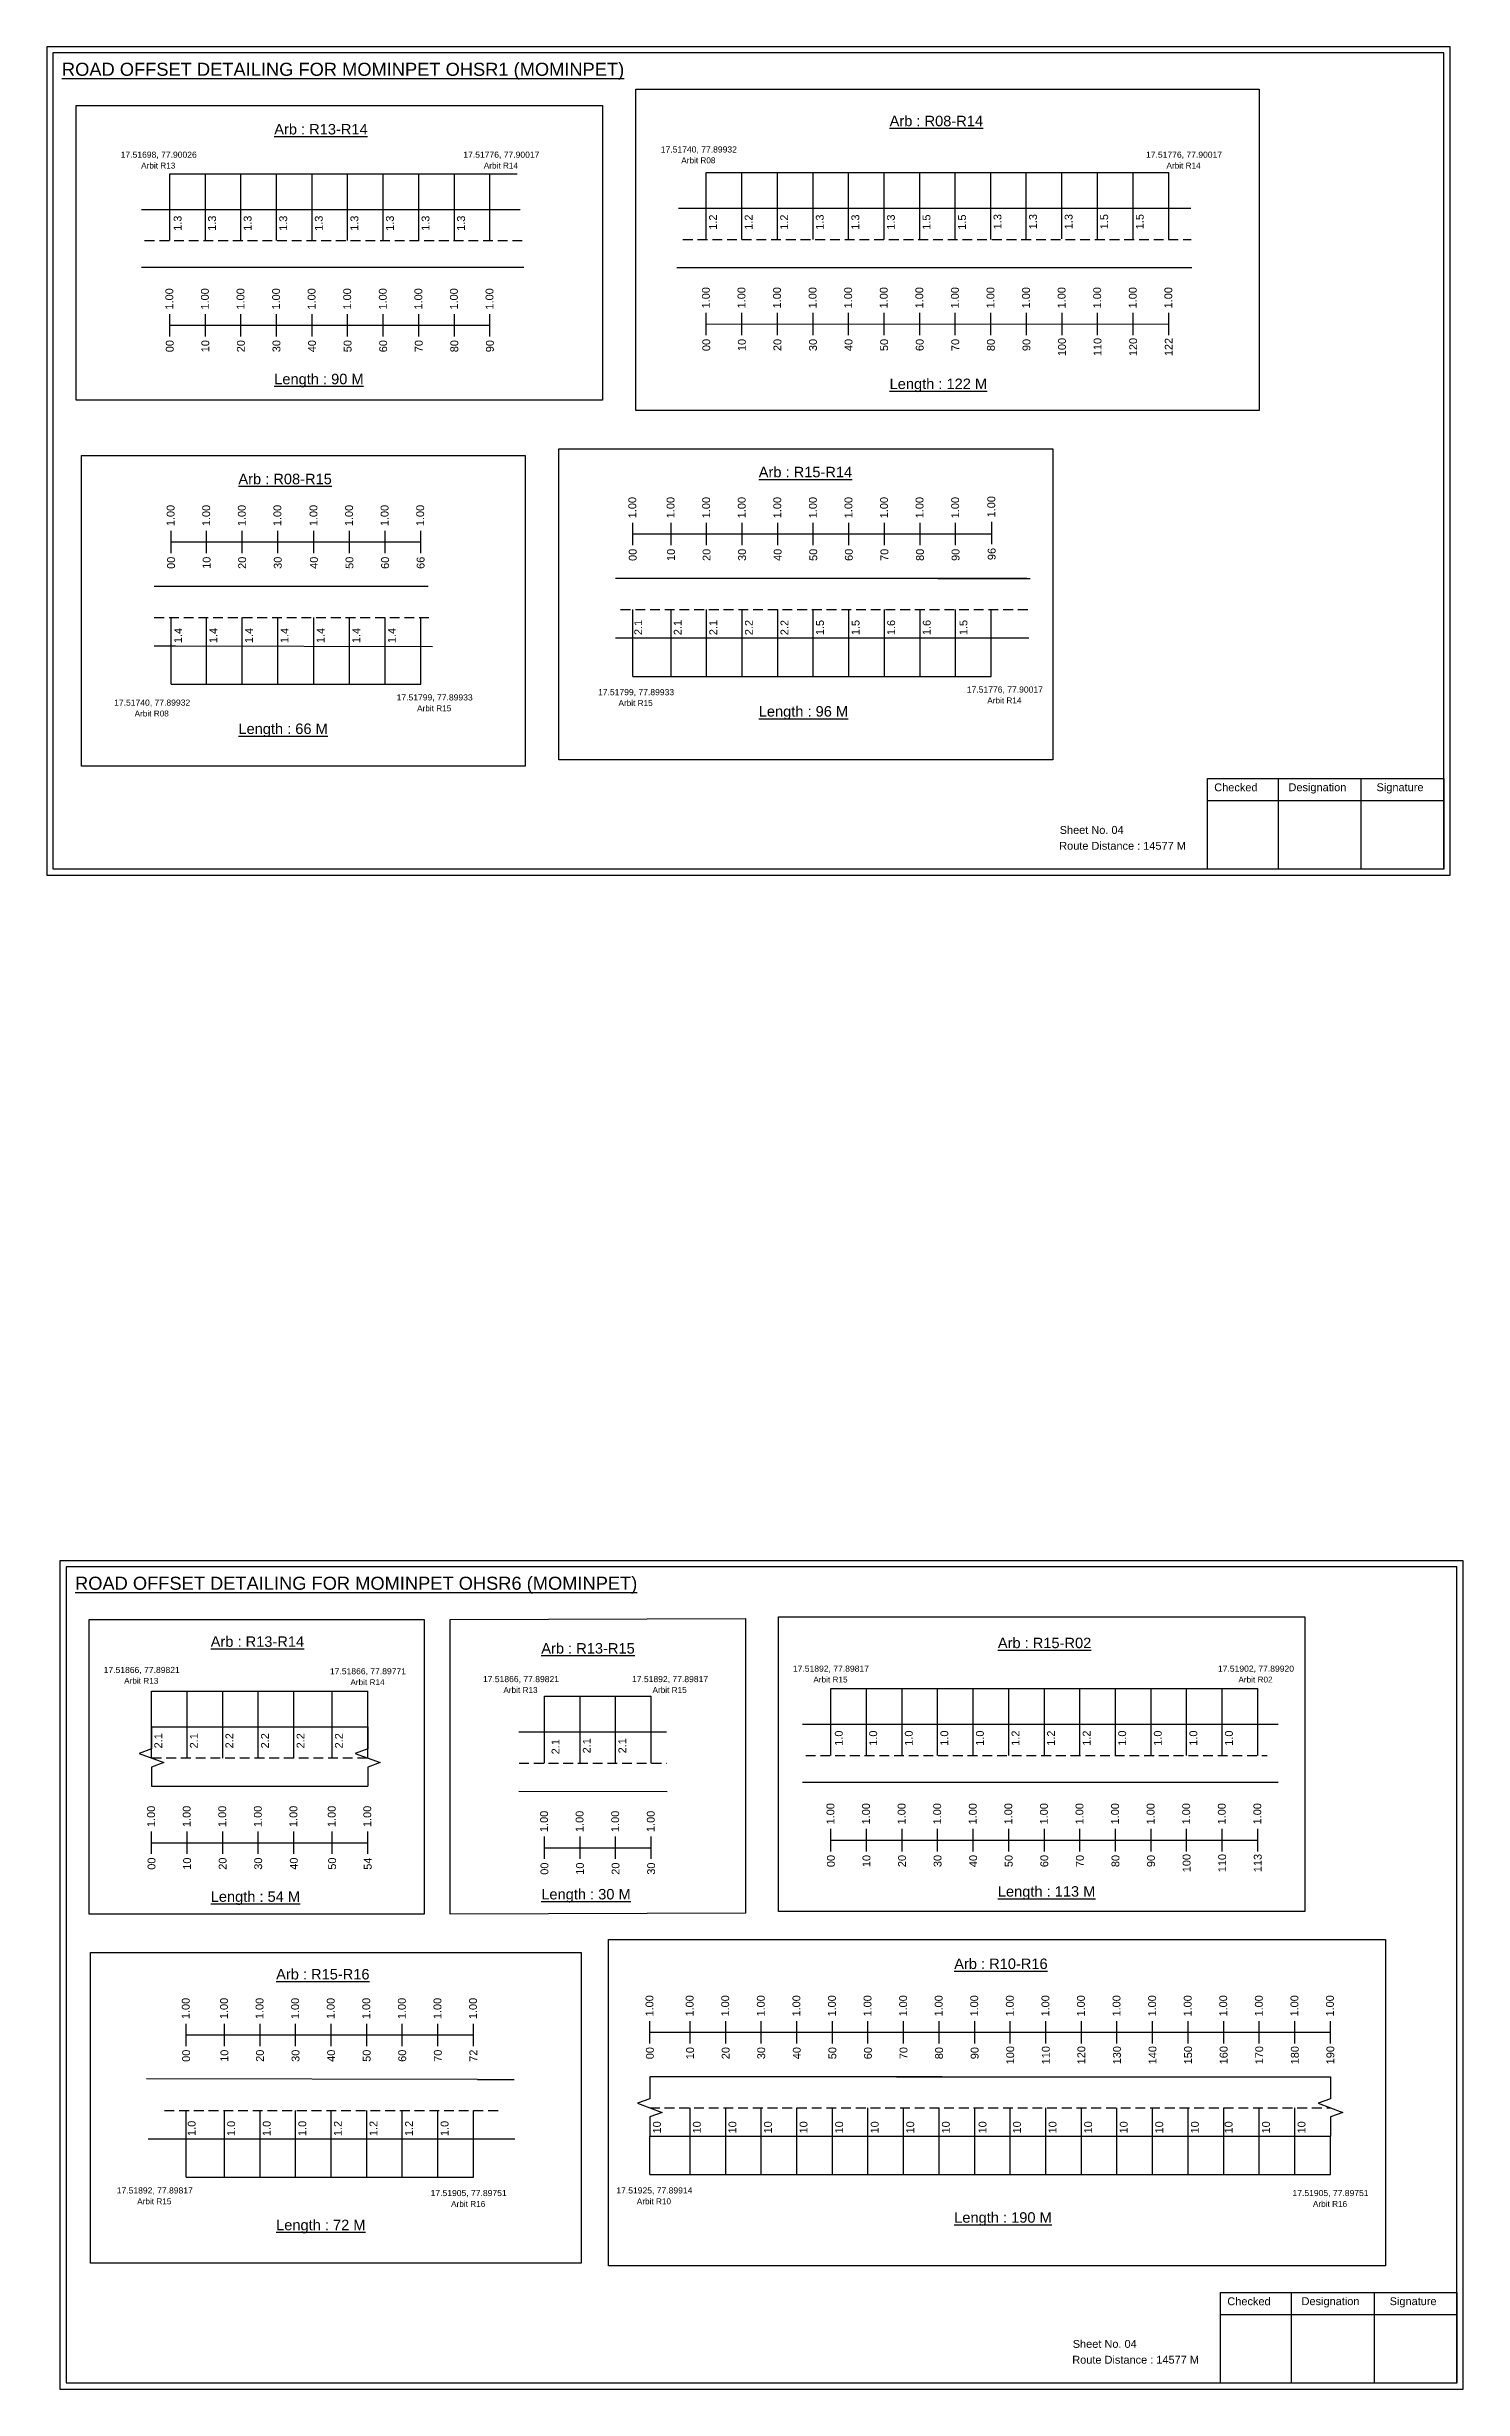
# Model space of a CAD drawing. Header units: inches. Extents: x 777 to 9331, y 1229 to 5049.
# Drawn here: x 5247 to 5789, y 1338 to 2234 of the extents above; entities that cross this region are included whole.
import ezdxf

# ---------------------------------------------------------------- set-up
doc = ezdxf.new("R2010")
doc.units = ezdxf.units.IN
doc.header["$MEASUREMENT"] = 0
doc.linetypes.add('DASHED2', pattern=[0.375, 0.25, -0.125])
for name, color, linetype in [('PDF_Geometry', 7, 'Continuous'), ('PDF_Text', 5, 'Continuous'), ('pipe', 5, 'Continuous')]:
    doc.layers.add(name, color=color, linetype=linetype)
doc.styles.add('PDF Arial', font='arial.ttf')
doc.styles.get("Standard").update_dxf_attribs({"font": 'arial.ttf'})

msp = doc.modelspace()

# ---------------------------------------------------------------- linework, layer by layer
at = {"color": 5}
for p, q in [((5294.27, 2185.18), (5427.05, 2185.18)), ((5499.4, 2185.62), (5676.2, 2185.62)), ((5294.77, 1989.97), (5390.19, 1989.97)), ((5471.27, 1993), (5608.3, 1993)), ((5287.3, 1604.98), (5369.96, 1604.98)), ((5437.52, 1603.07), (5478.32, 1603.07)), ((5547.03, 1605.98), (5710.23, 1605.98)), ((5300.54, 1419.16), (5410.37, 1419.16)), ((5477.83, 1420.15), (5738, 1420.15))]:
    msp.add_line(p, q, dxfattribs=at)
for p, q in [((5294.27, 2159.65), (5294.27, 2185.18)), ((5307.87, 2159.65), (5307.87, 2185.18)), ((5321.47, 2159.65), (5321.47, 2185.18)), ((5335.07, 2159.65), (5335.07, 2185.18)), ((5348.67, 2159.65), (5348.67, 2185.18)), ((5362.27, 2159.65), (5362.27, 2185.18)), ((5375.87, 2159.65), (5375.87, 2185.18)), ((5389.47, 2159.65), (5389.47, 2185.18)), ((5403.07, 2159.65), (5403.07, 2185.18)), ((5416.67, 2159.65), (5416.67, 2185.18)), ((5499.4, 2160.09), (5499.4, 2185.62)), ((5513, 2160.09), (5513, 2185.62)), ((5526.6, 2160.09), (5526.6, 2185.62)), ((5540.2, 2160.09), (5540.2, 2185.62)), ((5553.8, 2160.09), (5553.8, 2185.62)), ((5567.4, 2160.09), (5567.4, 2185.62)), ((5581, 2160.09), (5581, 2185.62)), ((5594.6, 2160.09), (5594.6, 2185.62)), ((5608.2, 2160.09), (5608.2, 2185.62)), ((5621.74, 2160.27), (5621.74, 2185.81)), ((5635.34, 2160.27), (5635.34, 2185.81)), ((5648.94, 2160.27), (5648.94, 2185.81)), ((5662.54, 2160.27), (5662.54, 2185.81)), ((5676.2, 2160.09), (5676.2, 2185.62)), ((5283.4, 2171.53), (5428.18, 2171.53)), ((5488.7, 2171.97), (5684.58, 2171.97)), ((5429.6, 2149.34), (5283.4, 2149.34)), ((5488.16, 2149.29), (5685, 2149.32)), ((5393.1, 2027.39), (5288.36, 2027.39)), ((5621.96, 2030.42), (5464.72, 2030.42)), ((5587.96, 2030.42), (5623.21, 2030.42)), ((5294.77, 1989.97), (5294.77, 2015.51)), ((5308.37, 1989.97), (5308.37, 2015.51)), ((5321.97, 1989.97), (5321.97, 2015.51)), ((5335.57, 1989.97), (5335.57, 2015.51)), ((5349.39, 1989.97), (5349.39, 2015.51)), ((5362.99, 1989.97), (5362.99, 2015.51)), ((5376.59, 1989.97), (5376.59, 2015.51)), ((5390.19, 1989.97), (5390.19, 2015.51)), ((5471.27, 1993), (5471.27, 2018.54)), ((5485.9, 1993), (5485.9, 2018.54)), ((5499.5, 1993), (5499.5, 2018.54)), ((5513.1, 1993), (5513.1, 2018.54)), ((5526.7, 1993), (5526.7, 2018.54)), ((5540.3, 1993), (5540.3, 2018.54)), ((5553.9, 1993), (5553.9, 2018.54)), ((5567.5, 1993), (5567.5, 2018.54)), ((5581.1, 1993), (5581.1, 2018.54)), ((5594.7, 1993), (5594.7, 2018.54)), ((5608.3, 1993), (5608.3, 2018.54)), ((5464.72, 2007.74), (5496.83, 2007.74)), ((5496.83, 2007.74), (5622.65, 2007.74)), ((5288.36, 2004.71), (5296.42, 2004.71)), ((5296.42, 2004.71), (5394.73, 2004.44)), ((5287.3, 1579.44), (5287.3, 1604.98)), ((5300.9, 1579.44), (5300.9, 1604.98)), ((5314.5, 1579.44), (5314.5, 1604.98)), ((5328.1, 1579.44), (5328.1, 1604.98)), ((5341.7, 1579.44), (5341.7, 1604.98)), ((5356.36, 1579.45), (5356.36, 1604.98)), ((5369.96, 1579.45), (5369.96, 1604.98)), ((5437.52, 1577.53), (5437.52, 1603.07)), ((5451.12, 1577.53), (5451.12, 1603.07)), ((5464.72, 1577.53), (5464.72, 1603.07)), ((5478.32, 1577.53), (5478.32, 1603.07)), ((5547.03, 1580.44), (5547.03, 1605.98)), ((5560.63, 1580.44), (5560.63, 1605.98)), ((5574.23, 1580.44), (5574.23, 1605.98)), ((5587.83, 1580.44), (5587.83, 1605.98)), ((5601.43, 1580.44), (5601.43, 1605.98)), ((5615.03, 1580.44), (5615.03, 1605.98)), ((5628.63, 1580.44), (5628.63, 1605.98)), ((5642.23, 1580.44), (5642.23, 1605.98)), ((5655.83, 1580.44), (5655.83, 1605.98)), ((5669.43, 1580.44), (5669.43, 1605.98)), ((5683.03, 1580.44), (5683.03, 1605.98)), ((5696.63, 1580.44), (5696.63, 1605.98)), ((5710.23, 1580.44), (5710.23, 1605.98)), ((5287.3, 1591.33), (5369.96, 1591.33)), ((5427.69, 1589.42), (5484.18, 1589.42)), ((5536.16, 1592.33), (5718.06, 1592.33)), ((5287.3, 1568.64), (5369.96, 1568.64)), ((5718.06, 1570.14), (5536.16, 1570.14)), ((5427.69, 1566.73), (5484.4, 1566.6)), ((5411.97, 1456.58), (5285.36, 1456.76)), ((5411.97, 1456.58), (5425.92, 1456.58)), ((5589.6, 1457.57), (5477.83, 1457.57)), ((5572.13, 1457.57), (5738, 1457.57)), ((5300.54, 1419.16), (5300.54, 1444.69)), ((5315.17, 1419.16), (5315.17, 1444.69)), ((5328.77, 1419.16), (5328.77, 1444.69)), ((5342.37, 1419.16), (5342.37, 1444.69)), ((5355.97, 1419.16), (5355.97, 1444.69)), ((5369.57, 1419.16), (5369.57, 1444.69)), ((5383.17, 1419.16), (5383.17, 1444.69)), ((5396.77, 1419.16), (5396.77, 1444.69)), ((5410.37, 1419.16), (5410.37, 1444.69)), ((5493.2, 1420.15), (5493.2, 1445.69)), ((5506.8, 1420.15), (5506.8, 1445.69)), ((5520.4, 1420.15), (5520.4, 1445.69)), ((5534, 1420.15), (5534, 1445.69)), ((5547.6, 1420.15), (5547.6, 1445.69)), ((5561.2, 1420.15), (5561.2, 1445.69)), ((5574.8, 1420.15), (5574.8, 1445.69)), ((5588.4, 1420.15), (5588.4, 1445.69)), ((5602, 1420.15), (5602, 1445.69)), ((5615.6, 1420.15), (5615.6, 1445.69)), ((5629.2, 1420.15), (5629.2, 1445.69)), ((5642.8, 1420.15), (5642.8, 1445.69)), ((5656.4, 1420.15), (5656.4, 1445.69)), ((5670, 1420.15), (5670, 1445.69)), ((5683.6, 1420.15), (5683.6, 1445.69)), ((5697.2, 1420.15), (5697.2, 1445.69)), ((5710.8, 1420.15), (5710.8, 1445.69)), ((5724.4, 1420.15), (5724.4, 1445.69)), ((5285.99, 1433.89), (5411.97, 1433.89)), ((5411.97, 1433.89), (5426.17, 1433.89)), ((5477.83, 1434.89), (5738, 1434.89)), ((5477.83, 1420.15), (5477.83, 1434.89)), ((5738, 1420.15), (5738, 1434.89))]:
    msp.add_line(p, q)
at = {"linetype": 'DASHED2', "ltscale": 15}
for p, q in [((5284.67, 2159.65), (5429.03, 2159.65)), ((5490.45, 2160.09), (5684.73, 2160.09)), ((5288.36, 2015.51), (5393.75, 2015.51)), ((5466.65, 2018.54), (5622.95, 2018.54)), ((5287.3, 1579.45), (5369.96, 1579.45)), ((5427.84, 1577.53), (5484.18, 1577.53)), ((5537.43, 1580.44), (5713.84, 1580.44)), ((5292.26, 1444.69), (5420.94, 1444.69)), ((5477.83, 1445.69), (5738, 1445.69))]:
    msp.add_line(p, q, dxfattribs=at)
at = {"color": 217, "true_color": 0x93278f}
for p, q in [((5294.27, 2122.95), (5294.27, 2131.5)), ((5307.87, 2122.95), (5307.87, 2131.5)), ((5321.47, 2122.95), (5321.47, 2131.5)), ((5335.07, 2122.95), (5335.07, 2131.5)), ((5348.67, 2122.95), (5348.67, 2131.5)), ((5362.27, 2122.95), (5362.27, 2131.5)), ((5375.87, 2122.95), (5375.87, 2131.5)), ((5389.47, 2122.95), (5389.47, 2131.5)), ((5403.07, 2122.95), (5403.07, 2131.5)), ((5416.67, 2122.95), (5416.67, 2131.5)), ((5499.4, 2123.39), (5499.4, 2131.95)), ((5513, 2123.39), (5513, 2131.95)), ((5526.6, 2123.39), (5526.6, 2131.95)), ((5540.2, 2123.39), (5540.2, 2131.95)), ((5553.8, 2123.39), (5553.8, 2131.95)), ((5567.4, 2123.39), (5567.4, 2131.95)), ((5581, 2123.39), (5581, 2131.95)), ((5594.6, 2123.39), (5594.6, 2131.95)), ((5608.2, 2123.39), (5608.2, 2131.95)), ((5621.8, 2123.39), (5621.8, 2131.95)), ((5635.4, 2123.39), (5635.4, 2131.95)), ((5649, 2123.39), (5649, 2131.95)), ((5662.6, 2123.39), (5662.6, 2131.95)), ((5676.2, 2123.39), (5676.2, 2131.95)), ((5294.27, 2127.22), (5416.67, 2127.24)), ((5499.4, 2127.66), (5676.2, 2127.72)), ((5471.27, 2043.15), (5471.27, 2051.7)), ((5485.9, 2043.15), (5485.9, 2051.7)), ((5499.5, 2043.15), (5499.5, 2051.7)), ((5513.1, 2043.15), (5513.1, 2051.7)), ((5526.7, 2043.15), (5526.7, 2051.7)), ((5540.3, 2043.15), (5540.3, 2051.7)), ((5553.9, 2043.15), (5553.9, 2051.7)), ((5567.5, 2043.15), (5567.5, 2051.7)), ((5581.1, 2043.15), (5581.1, 2051.7)), ((5594.7, 2043.15), (5594.7, 2051.7)), ((5608.53, 2043.48), (5608.53, 2052.03)), ((5294.77, 2040.12), (5294.77, 2048.67)), ((5294.77, 2044.39), (5390.19, 2044.45)), ((5308.37, 2040.12), (5308.37, 2048.67)), ((5321.97, 2040.12), (5321.97, 2048.67)), ((5335.57, 2040.12), (5335.57, 2048.67)), ((5349.39, 2040.12), (5349.39, 2048.67)), ((5362.99, 2040.12), (5362.99, 2048.67)), ((5376.59, 2040.12), (5376.59, 2048.67)), ((5390.19, 2040.12), (5390.19, 2048.67)), ((5471.27, 2047.43), (5608.53, 2047.5)), ((5287.3, 1542.74), (5287.3, 1551.3)), ((5300.9, 1542.74), (5300.9, 1551.3)), ((5314.5, 1542.74), (5314.5, 1551.3)), ((5328.1, 1542.74), (5328.1, 1551.3)), ((5341.7, 1542.74), (5341.7, 1551.3)), ((5356.36, 1542.75), (5356.36, 1551.3)), ((5369.96, 1542.75), (5369.96, 1551.3)), ((5437.52, 1540.83), (5437.52, 1549.39)), ((5451.12, 1540.83), (5451.12, 1549.39)), ((5464.72, 1540.83), (5464.72, 1549.39)), ((5478.32, 1540.83), (5478.32, 1549.39)), ((5547.03, 1543.74), (5547.03, 1552.3)), ((5560.63, 1543.74), (5560.63, 1552.3)), ((5574.23, 1543.74), (5574.23, 1552.3)), ((5587.83, 1543.74), (5587.83, 1552.3)), ((5601.43, 1543.74), (5601.43, 1552.3)), ((5615.03, 1543.74), (5615.03, 1552.3)), ((5628.63, 1543.74), (5628.63, 1552.3)), ((5642.23, 1543.74), (5642.23, 1552.3)), ((5655.83, 1543.74), (5655.83, 1552.3)), ((5669.43, 1543.74), (5669.43, 1552.3)), ((5683.03, 1543.74), (5683.03, 1552.3)), ((5696.63, 1543.74), (5696.63, 1552.3)), ((5710.23, 1543.74), (5710.23, 1552.3)), ((5287.3, 1547.01), (5369.96, 1547.02)), ((5437.52, 1545.1), (5478.32, 1545.11)), ((5547.03, 1548.01), (5710.23, 1548.04)), ((5300.54, 1469.3), (5300.54, 1477.86)), ((5315.17, 1469.3), (5315.17, 1477.86)), ((5328.77, 1469.3), (5328.77, 1477.86)), ((5342.37, 1469.3), (5342.37, 1477.86)), ((5355.97, 1469.3), (5355.97, 1477.86)), ((5369.57, 1469.3), (5369.57, 1477.86)), ((5383.17, 1469.3), (5383.17, 1477.86)), ((5396.77, 1469.3), (5396.77, 1477.86)), ((5410.37, 1469.3), (5410.37, 1477.86)), ((5477.83, 1470.3), (5477.83, 1478.85)), ((5493.2, 1470.3), (5493.2, 1478.85)), ((5506.8, 1470.3), (5506.8, 1478.85)), ((5520.4, 1470.3), (5520.4, 1478.85)), ((5534, 1470.3), (5534, 1478.85)), ((5547.6, 1470.3), (5547.6, 1478.85)), ((5561.2, 1470.3), (5561.2, 1478.85)), ((5574.8, 1470.3), (5574.8, 1478.85)), ((5588.4, 1470.3), (5588.4, 1478.85)), ((5602, 1470.3), (5602, 1478.85)), ((5615.6, 1470.3), (5615.6, 1478.85)), ((5629.2, 1470.3), (5629.2, 1478.85)), ((5642.8, 1470.3), (5642.8, 1478.85)), ((5656.4, 1470.3), (5656.4, 1478.85)), ((5670, 1470.3), (5670, 1478.85)), ((5683.6, 1470.3), (5683.6, 1478.85)), ((5697.2, 1470.3), (5697.2, 1478.85)), ((5710.8, 1470.3), (5710.8, 1478.85)), ((5724.4, 1470.3), (5724.4, 1478.85)), ((5738, 1470.3), (5738, 1478.85)), ((5300.54, 1473.58), (5410.37, 1473.58)), ((5477.83, 1474.57), (5738, 1474.57))]:
    msp.add_line(p, q, dxfattribs=at)
for points in [[(5258.5, 2211.31), (5459.74, 2211.31), (5459.74, 2098.63), (5258.5, 2098.63)], [(5443, 2079.95), (5631.92, 2079.95), (5631.92, 1961.13), (5443, 1961.13)], [(5260.5, 2077.45), (5430.11, 2077.45), (5430.11, 1958.63), (5260.5, 1958.63)], [(5263.44, 1632.46), (5391.54, 1632.46), (5391.54, 1519.78), (5263.44, 1519.78)], [(5401.44, 1632.46), (5514.44, 1632.75), (5514.44, 1520.07), (5401.44, 1519.78)], [(5526.94, 1633.46), (5728.18, 1633.46), (5728.18, 1520.78), (5526.94, 1520.78)], [(5263.94, 1505.1), (5451.5, 1505.1), (5451.5, 1386.28), (5263.94, 1386.28)], [(5461.94, 1510.04), (5759.12, 1510.04), (5759.12, 1385.28), (5461.94, 1385.28)]]:
    msp.add_lwpolyline(points, close=True)
at = {"linetype": 'Continuous'}
for points in [[(5287.3, 1591.33), (5287.3, 1582.89), (5282.56, 1581.17), (5292.05, 1577.72), (5287.3, 1575.99), (5287.3, 1568.64)], [(5369.96, 1591.33), (5369.96, 1582.89), (5365.21, 1581.17), (5374.7, 1577.72), (5369.96, 1575.99), (5369.96, 1568.64)], [(5477.83, 1457.57), (5477.83, 1449.14), (5473.09, 1447.42), (5482.57, 1443.96), (5477.83, 1442.24), (5477.83, 1434.89)], [(5738, 1457.57), (5738, 1449.14), (5733.26, 1447.42), (5742.74, 1443.96), (5738, 1442.24), (5738, 1434.89)]]:
    msp.add_lwpolyline(points, dxfattribs=at)
at = {"layer": 'PDF_Geometry'}
for points in [[(5247.27, 2233.69), (5247.27, 1916.98), (5783.75, 1916.98), (5783.75, 2233.69)], [(5249.6, 2231.36), (5249.6, 1919.4), (5781.33, 1919.4), (5781.33, 2231.36)], [(5252.27, 1654.84), (5252.27, 1338.13), (5788.75, 1338.13), (5788.75, 1654.84)], [(5254.6, 1652.51), (5254.6, 1340.55), (5786.33, 1340.55), (5786.33, 1652.51)]]:
    msp.add_lwpolyline(points, close=True, dxfattribs=at)
at = {"layer": 'PDF_Geometry', "color": 242, "true_color": 0xcc1f26}
for points in [[(5781.33, 1919.3), (5690.99, 1919.3), (5690.99, 1953.91), (5781.33, 1953.91)], [(5786.33, 1340.45), (5695.99, 1340.45), (5695.99, 1375.07), (5786.33, 1375.07)]]:
    msp.add_lwpolyline(points, close=True, dxfattribs=at)
for points in [[(5717.97, 1953.91), (5717.97, 1919.3)], [(5749.69, 1953.91), (5749.69, 1919.3)], [(5690.99, 1945.54), (5781.33, 1945.54)], [(5722.97, 1375.07), (5722.97, 1340.45)], [(5754.69, 1375.07), (5754.69, 1340.45)], [(5695.99, 1366.69), (5786.33, 1366.69)]]:
    msp.add_lwpolyline(points, dxfattribs=at)
at = {"layer": 'pipe', "color": 0}
msp.add_lwpolyline([(5472.5, 2217.48), (5710.82, 2217.48), (5710.82, 2094.63), (5472.5, 2094.63)], close=True, dxfattribs=at)

# ---------------------------------------------------------------- texts
at = {"color": 242, "true_color": 0xcd2027}
for s, height, p in [('%%UROAD OFFSET DETAILING FOR MOMINPET OHSR1 (MOMINPET)', 5, (5253.05, 2222.61)), ('%%UArb : R13-R14', 4, (5334.21, 2200.19)), ('%%UArb : R08-R14', 4, (5569.48, 2203.35)), ('%%ULength : 90 M', 4, (5334.21, 2104.69)), ('%%ULength : 122 M', 4, (5569.48, 2102.85)), ('%%UArb : R08-R15', 4, (5320.51, 2066.47)), ('%%UArb : R15-R14', 4, (5519.44, 2069.12)), ('%%ULength : 96 M', 4, (5519.44, 1977.62)), ('%%ULength : 66 M', 4, (5320.51, 1970.97)), ('%%UROAD OFFSET DETAILING FOR MOMINPET OHSR6 (MOMINPET)', 5, (5258.05, 1643.77)), ('%%UArb : R13-R14', 4, (5309.92, 1621.95)), ('%%UArb : R13-R15', 4, (5436.31, 1619.37)), ('%%UArb : R15-R02', 4, (5610.86, 1621.44)), ('%%ULength : 54 M', 4, (5309.92, 1524.45)), ('%%ULength : 30 M', 4, (5436.31, 1525.37)), ('%%ULength : 113 M', 4, (5610.86, 1526.44)), ('%%UArb : R15-R16', 4, (5334.93, 1494.77)), ('%%UArb : R10-R16', 4, (5594.18, 1498.77)), ('%%ULength : 72 M', 4, (5334.93, 1398.9)), ('%%ULength : 190 M', 4, (5594.18, 1401.77))]:
    msp.add_text(s, height=height, dxfattribs=at).set_placement(p)
at = {"color": 5}
for s, height, p in [('17.51740, 77.89932', 2.34, (5482, 2193.29)), ('17.51698, 77.90026', 2.34, (5275.5, 2191.29)), ('Arbit R13', 2.246, (5283.32, 2187.17)), ('17.51776, 77.90017', 2.34, (5406.5, 2191.29)), ('Arbit R14', 2.246, (5414.32, 2187.17)), ('Arbit R08', 2.246, (5489.82, 2189.17)), ('17.51776, 77.90017', 2.34, (5667.5, 2191.29)), ('Arbit R14', 2.246, (5675.32, 2187.17)), ('17.51799, 77.89933', 2.34, (5458, 1985.79)), ('17.51776, 77.90017', 2.34, (5599, 1986.79)), ('17.51740, 77.89932', 2.34, (5273, 1981.79)), ('Arbit R08', 2.246, (5280.82, 1977.67)), ('17.51799, 77.89933', 2.34, (5381, 1983.79)), ('Arbit R15', 2.246, (5388.82, 1979.67)), ('Arbit R15', 2.246, (5465.82, 1981.67)), ('Arbit R14', 2.246, (5606.82, 1982.67)), ('17.51866, 77.89821', 2.34, (5269, 1611.94)), ('17.51866, 77.89771', 2.34, (5355.5, 1611.44)), ('17.51892, 77.89817', 2.34, (5532.5, 1612.44)), ('17.51902, 77.89920', 2.34, (5695, 1612.44)), ('Arbit R13', 2.246, (5276.82, 1607.82)), ('Arbit R14', 2.246, (5363.32, 1607.32)), ('17.51866, 77.89821', 2.34, (5414, 1608.44)), ('Arbit R13', 2.246, (5421.82, 1604.32)), ('17.51892, 77.89817', 2.34, (5471, 1608.44)), ('Arbit R15', 2.246, (5478.82, 1604.32)), ('Arbit R15', 2.246, (5540.32, 1608.32)), ('Arbit R02', 2.246, (5702.82, 1608.32)), ('17.51892, 77.89817', 2.34, (5274, 1412.94)), ('17.51925, 77.89914', 2.34, (5465, 1412.94)), ('Arbit R15', 2.246, (5281.82, 1408.82)), ('17.51905, 77.89751', 2.34, (5394, 1411.94)), ('Arbit R16', 2.246, (5401.82, 1407.82)), ('Arbit R10', 2.246, (5472.82, 1408.82)), ('17.51905, 77.89751', 2.34, (5723.5, 1411.94)), ('Arbit R16', 2.246, (5731.32, 1407.82))]:
    msp.add_text(s, height=height, dxfattribs=at).set_placement(p)
for s, p in [('1.3', (5298.78, 2163.32)), ('1.3', (5311.94, 2163.32)), ('1.3', (5325.54, 2163.32)), ('1.3', (5339.14, 2163.32)), ('1.3', (5352.74, 2163.32)), ('1.3', (5366.34, 2163.32)), ('1.3', (5379.94, 2163.32)), ('1.3', (5393.54, 2163.32)), ('1.3', (5407.14, 2163.32)), ('1.2', (5503.47, 2163.76)), ('1.2', (5517.07, 2163.76)), ('1.2', (5530.67, 2163.76)), ('1.3', (5544.27, 2163.76)), ('1.3', (5557.87, 2163.76)), ('1.3', (5571.47, 2163.76)), ('1.5', (5585.07, 2163.76)), ('1.5', (5598.67, 2163.76)), ('1.3', (5612.21, 2163.94)), ('1.3', (5625.81, 2163.94)), ('1.3', (5639.41, 2163.94)), ('1.5', (5653.01, 2163.94)), ('1.5', (5666.61, 2163.94)), ('1.4', (5298.95, 2005.71)), ('1.4', (5312.44, 2005.71)), ('1.4', (5326.04, 2005.71)), ('1.4', (5339.64, 2005.71)), ('1.4', (5353.46, 2005.71)), ('1.4', (5367.06, 2005.71)), ('1.4', (5380.66, 2005.71)), ('2.1', (5474.87, 2008.79)), ('2.1', (5489.97, 2008.74)), ('2.1', (5503.57, 2008.74)), ('2.2', (5517.17, 2008.74)), ('2.2', (5530.77, 2008.74)), ('1.5', (5544.37, 2008.74)), ('1.5', (5557.97, 2008.74)), ('1.6', (5571.57, 2008.74)), ('1.6', (5585.17, 2008.74)), ('1.5', (5599.2, 2008.74)), ('2.1', (5291.37, 1583.12)), ('2.1', (5304.97, 1583.12)), ('2.2', (5318.57, 1583.12)), ('2.2', (5332.17, 1583.12)), ('2.2', (5345.77, 1583.12)), ('2.2', (5360.43, 1583.12)), ('2.1', (5443.24, 1580.84)), ('2.1', (5455.19, 1581.21)), ('2.1', (5468.79, 1581.21)), ('1.0', (5551.54, 1584.12)), ('1.0', (5564.7, 1584.12)), ('1.0', (5578.3, 1584.12)), ('1.0', (5591.9, 1584.12)), ('1.0', (5605.5, 1584.12)), ('1.2', (5619.1, 1584.12)), ('1.2', (5632.7, 1584.12)), ('1.2', (5646.3, 1584.12)), ('1.0', (5659.9, 1584.12)), ('1.0', (5673.5, 1584.12)), ('1.0', (5687.1, 1584.12)), ('1.0', (5700.7, 1584.12)), ('1.0', (5304.14, 1434.94)), ('1.0', (5319.24, 1434.89)), ('1.0', (5332.84, 1434.89)), ('1.0', (5346.44, 1434.89)), ('1.2', (5360.04, 1434.89)), ('1.2', (5373.64, 1434.89)), ('1.2', (5387.24, 1434.89)), ('1.0', (5400.84, 1434.89)), ('10', (5482.01, 1435.89)), ('10', (5497.27, 1435.89)), ('10', (5510.87, 1435.89)), ('10', (5524.47, 1435.89)), ('10', (5538.07, 1435.89)), ('10', (5551.67, 1435.89)), ('10', (5565.27, 1435.89)), ('10', (5578.87, 1435.89)), ('10', (5592.47, 1435.89)), ('10', (5606.49, 1435.89)), ('10', (5619.67, 1435.89)), ('10', (5633.27, 1435.89)), ('10', (5646.87, 1435.89)), ('10', (5660.47, 1435.89)), ('10', (5674.07, 1435.89)), ('10', (5687.67, 1435.89)), ('10', (5700.58, 1435.89)), ('10', (5714.87, 1435.89)), ('10', (5728.47, 1435.89))]:
    msp.add_text(s, height=3, rotation=90).set_placement(p)
at = {"color": 217, "true_color": 0x93278f}
for s, p in [('1.00', (5295.6, 2133.24)), ('1.00', (5309.2, 2133.24)), ('1.00', (5322.8, 2133.24)), ('1.00', (5336.4, 2133.24)), ('1.00', (5350, 2133.24)), ('1.00', (5363.6, 2133.24)), ('1.00', (5377.2, 2133.24)), ('1.00', (5390.8, 2133.24)), ('1.00', (5404.4, 2133.24)), ('1.00', (5418, 2133.24)), ('1.00', (5500.73, 2133.68)), ('1.00', (5514.33, 2133.68)), ('1.00', (5527.93, 2133.68)), ('1.00', (5541.53, 2133.68)), ('1.00', (5555.13, 2133.68)), ('1.00', (5568.73, 2133.68)), ('1.00', (5582.33, 2133.68)), ('1.00', (5595.93, 2133.68)), ('1.00', (5609.53, 2133.68)), ('1.00', (5623.13, 2133.68)), ('1.00', (5636.73, 2133.68)), ('1.00', (5650.33, 2133.68)), ('1.00', (5663.93, 2133.68)), ('1.00', (5677.53, 2133.68)), ('00', (5295.75, 2116.92)), ('10', (5309.35, 2116.92)), ('20', (5322.95, 2116.92)), ('30', (5336.55, 2116.92)), ('40', (5350.15, 2116.92)), ('50', (5363.75, 2116.92)), ('60', (5377.35, 2116.92)), ('70', (5390.95, 2116.92)), ('80', (5404.55, 2116.92)), ('90', (5418.15, 2116.92)), ('00', (5500.88, 2117.36)), ('10', (5514.48, 2117.36)), ('20', (5528.08, 2117.36)), ('30', (5541.68, 2117.36)), ('40', (5555.28, 2117.36)), ('50', (5568.88, 2117.36)), ('60', (5582.48, 2117.36)), ('70', (5596.08, 2117.36)), ('80', (5609.68, 2117.36)), ('90', (5623.28, 2117.36)), ('100', (5636.88, 2115.41)), ('110', (5650.48, 2115.41)), ('120', (5664.08, 2115.41)), ('122', (5677.68, 2115.41)), ('1.00', (5472.6, 2053.44)), ('1.00', (5487.23, 2053.44)), ('1.00', (5500.83, 2053.44)), ('1.00', (5514.43, 2053.44)), ('1.00', (5528.03, 2053.44)), ('1.00', (5541.63, 2053.44)), ('1.00', (5555.23, 2053.44)), ('1.00', (5568.83, 2053.44)), ('1.00', (5582.43, 2053.44)), ('1.00', (5596.03, 2053.44)), ('1.00', (5609.85, 2053.77)), ('1.00', (5296.1, 2050.41)), ('1.00', (5309.7, 2050.41)), ('1.00', (5323.3, 2050.41)), ('1.00', (5336.9, 2050.41)), ('1.00', (5350.71, 2050.41)), ('1.00', (5364.31, 2050.41)), ('1.00', (5377.91, 2050.41)), ('1.00', (5391.51, 2050.41)), ('96', (5610, 2037.45)), ('00', (5296.25, 2034.09)), ('10', (5309.85, 2034.09)), ('20', (5323.45, 2034.09)), ('30', (5337.05, 2034.09)), ('40', (5350.87, 2034.09)), ('50', (5364.47, 2034.09)), ('60', (5378.07, 2034.09)), ('66', (5391.67, 2034.09)), ('00', (5472.75, 2037.12)), ('10', (5487.38, 2037.12)), ('20', (5500.98, 2037.12)), ('30', (5514.58, 2037.12)), ('40', (5528.18, 2037.12)), ('50', (5541.78, 2037.12)), ('60', (5555.38, 2037.12)), ('70', (5568.98, 2037.12)), ('80', (5582.58, 2037.12)), ('90', (5596.18, 2037.12)), ('1.00', (5288.63, 1553.04)), ('1.00', (5302.23, 1553.04)), ('1.00', (5315.83, 1553.04)), ('1.00', (5329.43, 1553.04)), ('1.00', (5343.03, 1553.04)), ('1.00', (5357.68, 1553.04)), ('1.00', (5371.28, 1553.04)), ('1.00', (5438.85, 1551.13)), ('1.00', (5452.45, 1551.13)), ('1.00', (5466.05, 1551.13)), ('1.00', (5479.65, 1551.13)), ('1.00', (5548.36, 1554.04)), ('1.00', (5561.96, 1554.04)), ('1.00', (5575.56, 1554.04)), ('1.00', (5589.16, 1554.04)), ('1.00', (5602.76, 1554.04)), ('1.00', (5616.36, 1554.04)), ('1.00', (5629.96, 1554.04)), ('1.00', (5643.56, 1554.04)), ('1.00', (5657.16, 1554.04)), ('1.00', (5670.76, 1554.04)), ('1.00', (5684.36, 1554.04)), ('1.00', (5697.96, 1554.04)), ('1.00', (5711.56, 1554.04)), ('00', (5288.78, 1536.72)), ('10', (5302.38, 1536.72)), ('20', (5315.98, 1536.72)), ('30', (5329.58, 1536.72)), ('40', (5343.18, 1536.72)), ('50', (5357.83, 1536.72)), ('54', (5371.43, 1536.72)), ('00', (5548.51, 1537.72)), ('10', (5562.11, 1537.72)), ('20', (5575.71, 1537.72)), ('30', (5589.31, 1537.72)), ('40', (5602.91, 1537.72)), ('50', (5616.51, 1537.72)), ('60', (5630.11, 1537.72)), ('70', (5643.71, 1537.72)), ('80', (5657.31, 1537.72)), ('90', (5670.91, 1537.72)), ('100', (5684.51, 1535.76)), ('110', (5698.11, 1535.76)), ('113', (5711.71, 1535.77)), ('00', (5439, 1534.81)), ('10', (5452.6, 1534.81)), ('20', (5466.2, 1534.81)), ('30', (5479.8, 1534.81)), ('1.00', (5301.87, 1479.59)), ('1.00', (5316.5, 1479.59)), ('1.00', (5330.1, 1479.59)), ('1.00', (5343.7, 1479.59)), ('1.00', (5357.3, 1479.59)), ('1.00', (5370.9, 1479.59)), ('1.00', (5384.5, 1479.59)), ('1.00', (5398.1, 1479.59)), ('1.00', (5411.7, 1479.59)), ('1.00', (5479.16, 1480.59)), ('1.00', (5494.53, 1480.59)), ('1.00', (5508.13, 1480.59)), ('1.00', (5521.73, 1480.59)), ('1.00', (5535.33, 1480.59)), ('1.00', (5548.93, 1480.59)), ('1.00', (5562.53, 1480.59)), ('1.00', (5576.13, 1480.59)), ('1.00', (5589.73, 1480.59)), ('1.00', (5603.33, 1480.59)), ('1.00', (5616.93, 1480.59)), ('1.00', (5630.53, 1480.59)), ('1.00', (5644.13, 1480.59)), ('1.00', (5657.73, 1480.59)), ('1.00', (5671.33, 1480.59)), ('1.00', (5684.93, 1480.59)), ('1.00', (5698.53, 1480.59)), ('1.00', (5712.13, 1480.59)), ('1.00', (5725.73, 1480.59)), ('1.00', (5739.33, 1480.59)), ('00', (5479.31, 1464.27)), ('10', (5494.68, 1464.27)), ('20', (5508.28, 1464.27)), ('30', (5521.88, 1464.27)), ('40', (5535.48, 1464.27)), ('50', (5549.08, 1464.27)), ('60', (5562.68, 1464.27)), ('70', (5576.28, 1464.27)), ('80', (5589.88, 1464.27)), ('90', (5603.48, 1464.27)), ('100', (5617.08, 1462.32)), ('110', (5630.68, 1462.32)), ('120', (5644.28, 1462.32)), ('130', (5657.88, 1462.32)), ('140', (5671.48, 1462.32)), ('150', (5685.08, 1462.32)), ('160', (5698.68, 1462.32)), ('170', (5712.28, 1462.32)), ('180', (5725.88, 1462.32)), ('190', (5739.48, 1462.32)), ('00', (5302.02, 1463.27)), ('10', (5316.65, 1463.27)), ('20', (5330.25, 1463.27)), ('30', (5343.85, 1463.27)), ('40', (5357.45, 1463.27)), ('50', (5371.05, 1463.27)), ('60', (5384.65, 1463.27)), ('70', (5398.25, 1463.27)), ('72', (5411.85, 1463.27))]:
    msp.add_text(s, height=3, rotation=90, dxfattribs=at).set_placement(p)
for s, p in [('Sheet No. 04', (5634.49, 1932.77)), ('Route Distance : 14577 M', (5634.3, 1926.72)), ('Sheet No. 04', (5639.49, 1353.93)), ('Route Distance : 14577 M', (5639.3, 1347.88))]:
    msp.add_text(s, height=3).set_placement(p)
at = {"layer": 'PDF_Text', "color": 7, "attachment_point": 7, "style": 'PDF Arial'}
for s, insert, char_height in [('Checked', (5693.59, 1949.02), 3.001), ('Designation', (5721.97, 1948.19), 3.0006), ('Signature', (5755.65, 1948.19), 3.001), ('Checked', (5698.59, 1370.18), 3.001), ('Designation', (5726.97, 1369.35), 3.0006), ('Signature', (5760.65, 1369.35), 3.001)]:
    msp.add_mtext(s, dxfattribs=dict(at, insert=insert, char_height=char_height))

doc.saveas('drawing.dxf')
